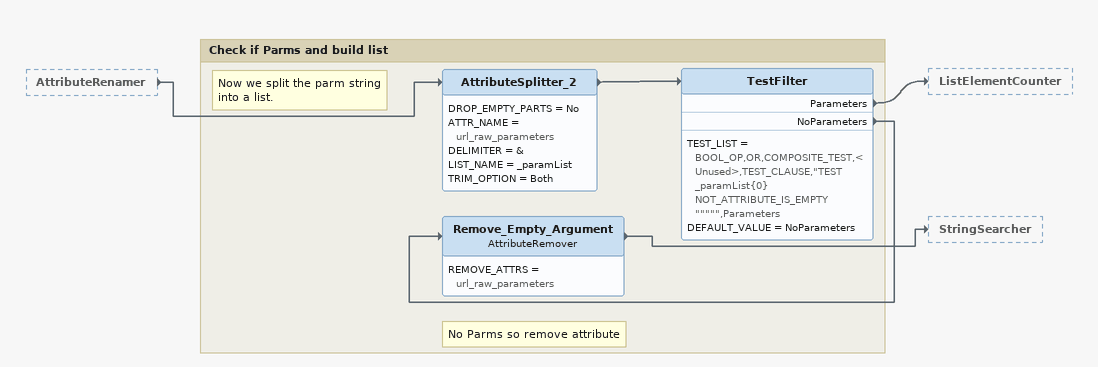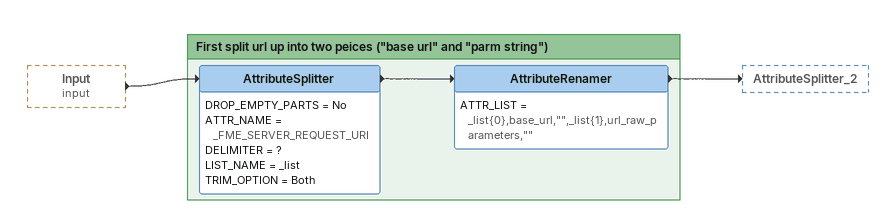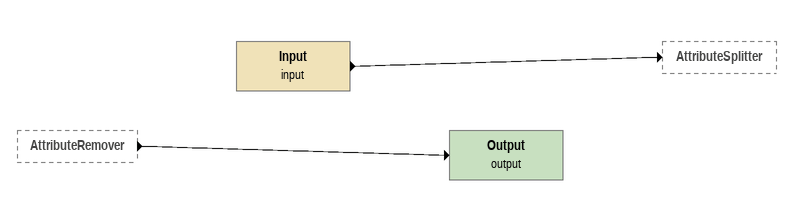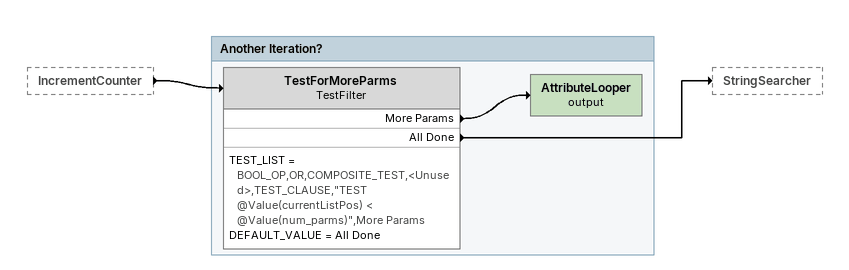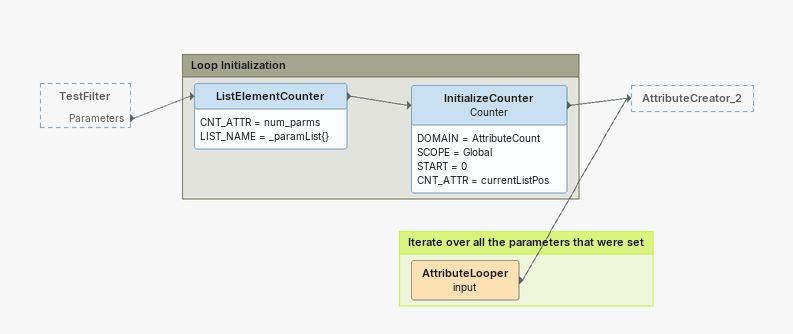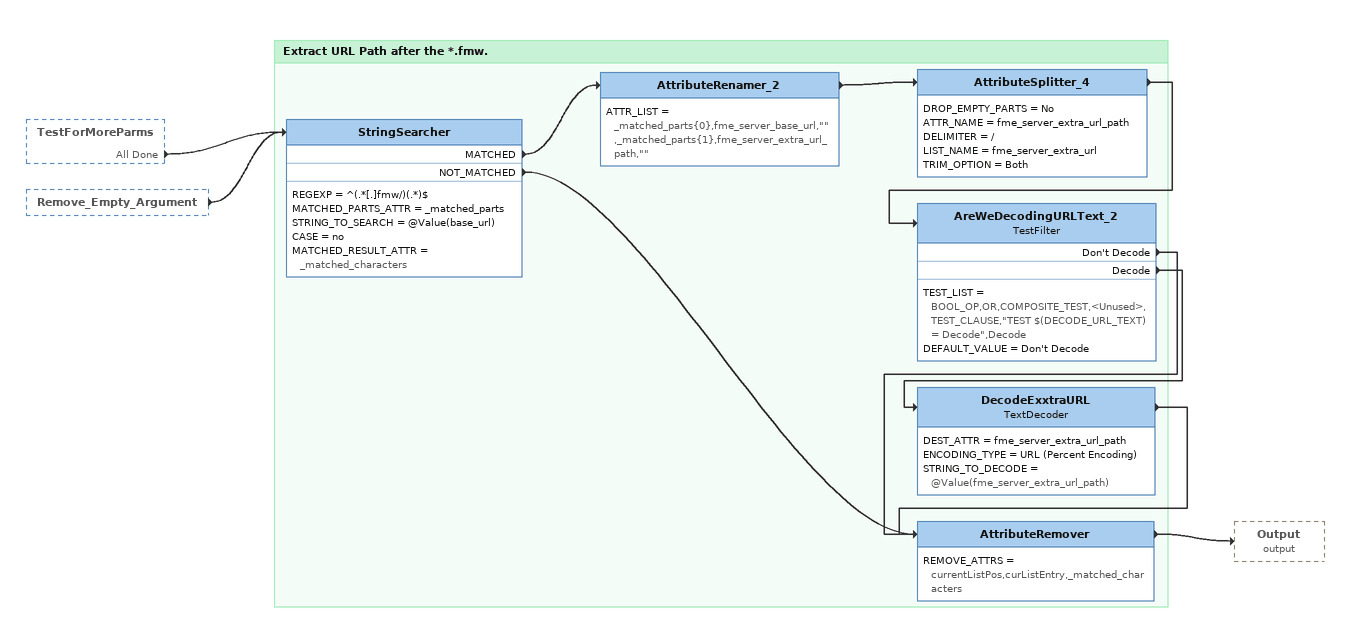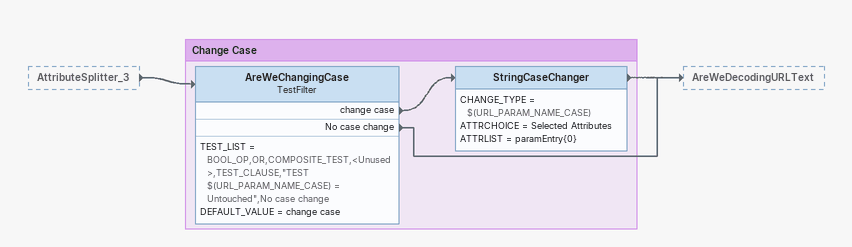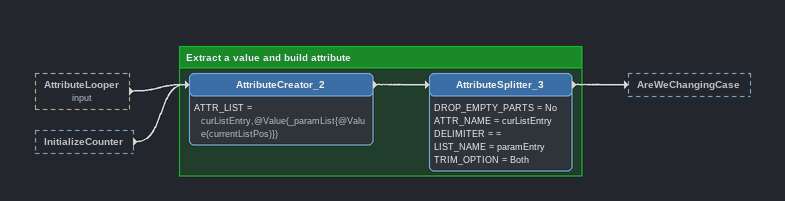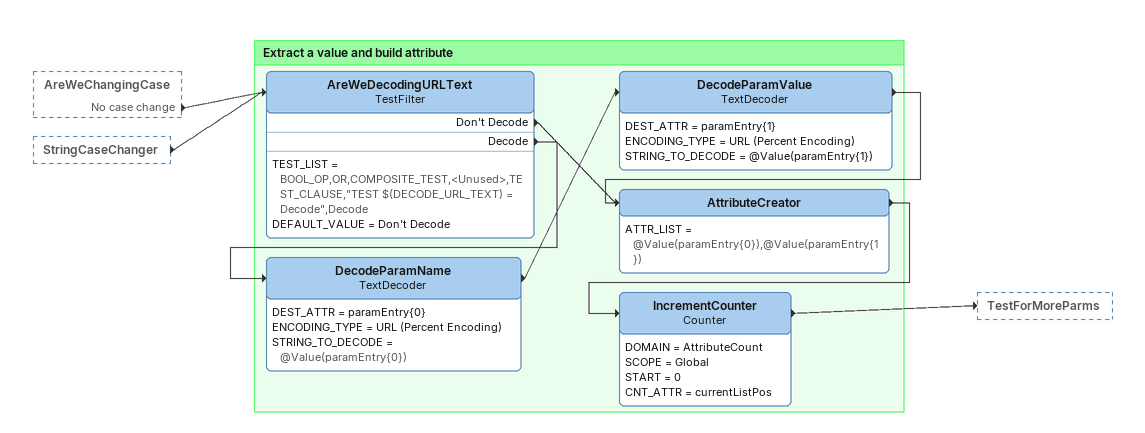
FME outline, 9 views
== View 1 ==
AttributeRenamer [outside]
    -> AttributeSplitter_2

Bookmark: Check if Parms and build list
Note: Now we split the parm string into a list.
AttributeSplitter_2
    DROP_EMPTY_PARTS = No
    ATTR_NAME = url_raw_parameters
    DELIMITER = &
    LIST_NAME = _paramList
    TRIM_OPTION = Both
    -> TestFilter
TestFilter
    TEST_LIST = BOOL_OP,OR,COMPOSITE_TEST,<Unused>,TEST_CLAUSE,"TEST _paramList{0} NOT_ATTRIBUTE_IS_EMPTY """"",Parameters
    DEFAULT_VALUE = NoParameters
    Parameters -> ListElementCounter
    NoParameters -> Remove_Empty_Argument
Note: No Parms so remove attribute
Remove_Empty_Argument: AttributeRemover
    REMOVE_ATTRS = url_raw_parameters
    -> StringSearcher

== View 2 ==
Input (input) [outside]
    -> AttributeSplitter

Bookmark: First split url up into two peices ("base url" and "parm string")
AttributeSplitter
    DROP_EMPTY_PARTS = No
    ATTR_NAME = _FME_SERVER_REQUEST_URI
    DELIMITER = ?
    LIST_NAME = _list
    TRIM_OPTION = Both
    -> AttributeRenamer
AttributeRenamer
    ATTR_LIST = _list{0},base_url,"",_list{1},url_raw_parameters,""
    -> AttributeSplitter_2

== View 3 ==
AttributeRemover [outside]
    -> Output (output)
Input (input)
    -> AttributeSplitter
Output (output)

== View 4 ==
IncrementCounter [outside]
    -> TestForMoreParms

Bookmark: Another Iteration?
TestForMoreParms: TestFilter
    TEST_LIST = BOOL_OP,OR,COMPOSITE_TEST,<Unused>,TEST_CLAUSE,"TEST @Value(currentListPos) < @Value(num_parms)",More Params
    DEFAULT_VALUE = All Done
    More Params -> AttributeLooper (output)
    All Done -> StringSearcher
AttributeLooper (output)

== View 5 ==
TestFilter [outside]
    Parameters -> ListElementCounter

Bookmark: Loop Initialization
ListElementCounter
    CNT_ATTR = num_parms
    LIST_NAME = _paramList{}
    -> InitializeCounter
InitializeCounter: Counter
    DOMAIN = AttributeCount
    SCOPE = Global
    START = 0
    CNT_ATTR = currentListPos
    -> AttributeCreator_2

Bookmark: Iterate over all the parameters that were set
AttributeLooper (input)
    -> AttributeCreator_2

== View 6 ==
TestForMoreParms [outside]
    All Done -> StringSearcher
Remove_Empty_Argument [outside]
    -> StringSearcher

Bookmark: Extract URL Path after the *.fmw.
StringSearcher
    REGEXP = ^(.*[.]fmw/)(.*)$
    MATCHED_PARTS_ATTR = _matched_parts
    STRING_TO_SEARCH = @Value(base_url)
    CASE = no
    MATCHED_RESULT_ATTR = _matched_characters
    MATCHED -> AttributeRenamer_2
    NOT_MATCHED -> AttributeRemover
AttributeRenamer_2
    ATTR_LIST = _matched_parts{0},fme_server_base_url,"",_matched_parts{1},fme_server_extra_url_path,""
    -> AttributeSplitter_4
AttributeSplitter_4
    DROP_EMPTY_PARTS = No
    ATTR_NAME = fme_server_extra_url_path
    DELIMITER = /
    LIST_NAME = fme_server_extra_url
    TRIM_OPTION = Both
    -> AreWeDecodingURLText_2
AreWeDecodingURLText_2: TestFilter
    TEST_LIST = BOOL_OP,OR,COMPOSITE_TEST,<Unused>,TEST_CLAUSE,"TEST $(DECODE_URL_TEXT) = Decode",Decode
    DEFAULT_VALUE = Don't Decode
    Don't Decode -> AttributeRemover
    Decode -> DecodeExxtraURL
DecodeExxtraURL: TextDecoder
    DEST_ATTR = fme_server_extra_url_path
    ENCODING_TYPE = URL (Percent Encoding)
    STRING_TO_DECODE = @Value(fme_server_extra_url_path)
    -> AttributeRemover
AttributeRemover
    REMOVE_ATTRS = currentListPos,curListEntry,_matched_characters
    -> Output (output)

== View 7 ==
AttributeSplitter_3 [outside]
    -> AreWeChangingCase

Bookmark: Change Case
AreWeChangingCase: TestFilter
    TEST_LIST = BOOL_OP,OR,COMPOSITE_TEST,<Unused>,TEST_CLAUSE,"TEST $(URL_PARAM_NAME_CASE) = Untouched",No case change
    DEFAULT_VALUE = change case
    change case -> StringCaseChanger
    No case change -> AreWeDecodingURLText
StringCaseChanger
    CHANGE_TYPE = $(URL_PARAM_NAME_CASE)
    ATTRCHOICE = Selected Attributes
    ATTRLIST = paramEntry{0}
    -> AreWeDecodingURLText

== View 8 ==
AttributeLooper (input) [outside]
    -> AttributeCreator_2
InitializeCounter [outside]
    -> AttributeCreator_2

Bookmark: Extract a value and build attribute
AttributeCreator_2
    ATTR_LIST = curListEntry,@Value(_paramList{@Value(currentListPos)})
    -> AttributeSplitter_3
AttributeSplitter_3
    DROP_EMPTY_PARTS = No
    ATTR_NAME = curListEntry
    DELIMITER = =
    LIST_NAME = paramEntry
    TRIM_OPTION = Both
    -> AreWeChangingCase

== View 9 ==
AreWeChangingCase [outside]
    No case change -> AreWeDecodingURLText
StringCaseChanger [outside]
    -> AreWeDecodingURLText

Bookmark: Extract a value and build attribute
AreWeDecodingURLText: TestFilter
    TEST_LIST = BOOL_OP,OR,COMPOSITE_TEST,<Unused>,TEST_CLAUSE,"TEST $(DECODE_URL_TEXT) = Decode",Decode
    DEFAULT_VALUE = Don't Decode
    Don't Decode -> AttributeCreator
    Decode -> DecodeParamName
DecodeParamName: TextDecoder
    DEST_ATTR = paramEntry{0}
    ENCODING_TYPE = URL (Percent Encoding)
    STRING_TO_DECODE = @Value(paramEntry{0})
    -> DecodeParamValue
DecodeParamValue: TextDecoder
    DEST_ATTR = paramEntry{1}
    ENCODING_TYPE = URL (Percent Encoding)
    STRING_TO_DECODE = @Value(paramEntry{1})
    -> AttributeCreator
AttributeCreator
    ATTR_LIST = @Value(paramEntry{0}),@Value(paramEntry{1})
    -> IncrementCounter
IncrementCounter: Counter
    DOMAIN = AttributeCount
    SCOPE = Global
    START = 0
    CNT_ATTR = currentListPos
    -> TestForMoreParms
